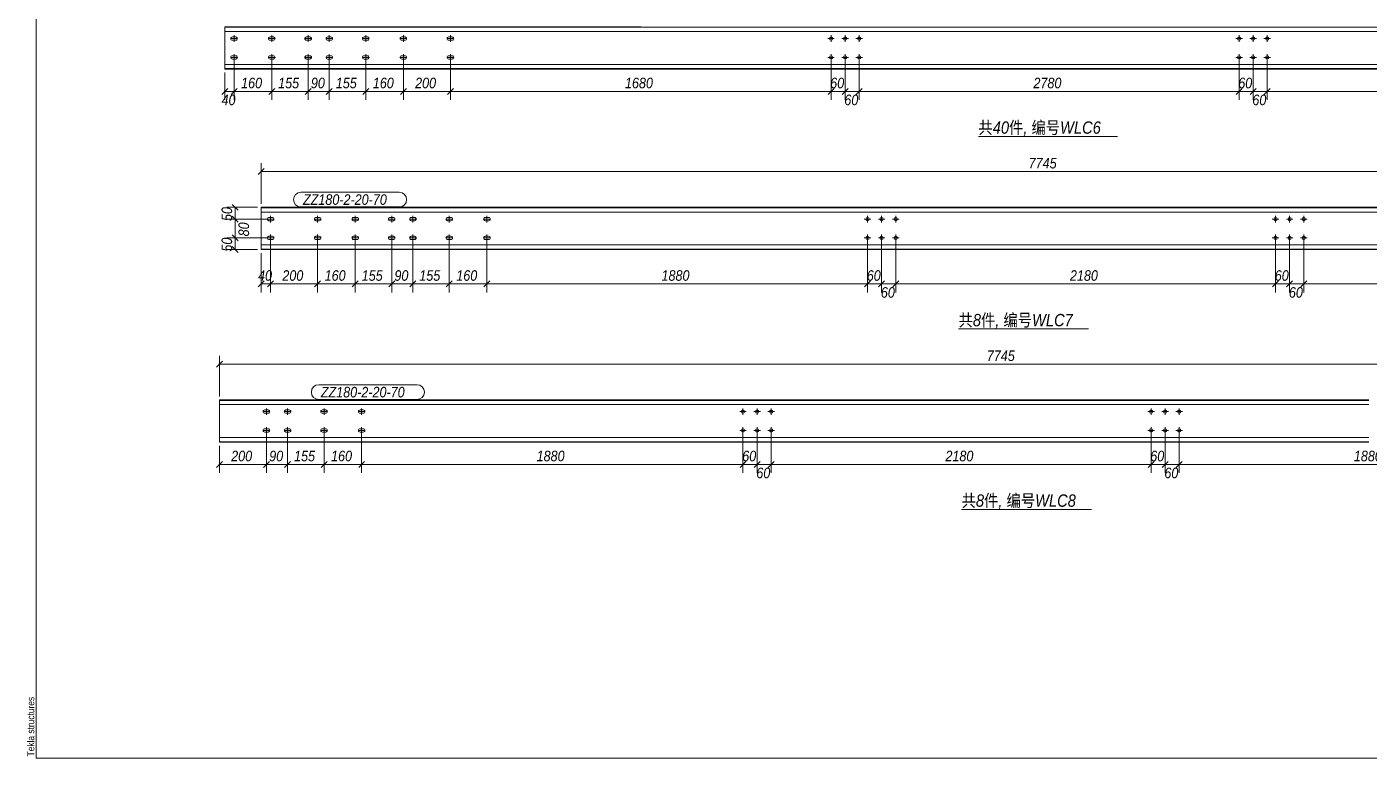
# Model space of a CAD drawing. Extents: x 857 to 4439, y -1249 to 4637.
# Drawn here: x 1501.1 to 1881.7, y 690.2 to 897.7 of the extents above; entities that cross this region are included whole.
import ezdxf

# ---------------------------------------------------------------- set-up
doc = ezdxf.new("R2010")
doc.units = 0
doc.header["$LTSCALE"] = 1000
doc.header["$MEASUREMENT"] = 0
doc.linetypes.add('XKITLINE00', pattern=[0])
doc.linetypes.add('XKITLINE02', pattern=[4, 2, -2])
for name, color, linetype, lineweight in [('Bolt', 7, 'Continuous', 0), ('DrawingSheet', 5, 'Continuous', 0), ('OtherObjectType', 1, 'Continuous', 0), ('Part', 2, 'Continuous', 0), ('PartMark', 3, 'Continuous', 0), ('Z-DIMENSIONS', 1, 'Continuous', 0)]:
    doc.layers.add(name, color=color, linetype=linetype, lineweight=lineweight)
doc.styles.add('Arial', font='arial.ttf')
doc.styles.add('Arial Italic', font='ariali.ttf')

# ---------------------------------------------------------------- blocks, each defined once
blk = doc.blocks.new('天窗檩条AB区二')
at = {"layer": 'Bolt', "color": 3, "linetype": 'XKITLINE00', "lineweight": 0}
for p, q in [((60.36, 209.48), (60.26, 209.33)), ((60.51, 209.58), (60.36, 209.48)), ((60.69, 209.62), (60.51, 209.58)), ((61.63, 209.62), (60.69, 209.62)), ((61.16, 210.08), (61.16, 208.22)), ((61.8, 209.58), (61.63, 209.62)), ((61.96, 209.48), (61.8, 209.58)), ((62.06, 209.33), (61.96, 209.48)), ((70.93, 209.33), (71.03, 209.48)), ((71.03, 209.48), (71.18, 209.58)), ((71.18, 209.58), (71.36, 209.62)), ((71.36, 209.62), (72.29, 209.62)), ((71.83, 208.22), (71.83, 210.08)), ((72.29, 209.62), (72.47, 209.58)), ((72.47, 209.58), (72.62, 209.48)), ((72.62, 209.48), (72.72, 209.33)), ((81.36, 209.48), (81.26, 209.33)), ((81.51, 209.58), (81.36, 209.48)), ((81.69, 209.62), (81.51, 209.58)), ((82.63, 209.62), (81.69, 209.62)), ((82.16, 210.08), (82.16, 208.22)), ((82.8, 209.58), (82.63, 209.62)), ((82.96, 209.48), (82.8, 209.58)), ((83.06, 209.33), (82.96, 209.48)), ((87.36, 209.48), (87.26, 209.33)), ((87.51, 209.58), (87.36, 209.48)), ((87.69, 209.62), (87.51, 209.58)), ((88.63, 209.62), (87.69, 209.62)), ((88.16, 210.08), (88.16, 208.22)), ((88.8, 209.58), (88.63, 209.62)), ((88.96, 209.48), (88.8, 209.58)), ((89.06, 209.33), (88.96, 209.48)), ((97.59, 209.33), (97.7, 209.48)), ((97.7, 209.48), (97.85, 209.58)), ((97.85, 209.58), (98.03, 209.62)), ((98.03, 209.62), (98.96, 209.62)), ((98.49, 208.22), (98.49, 210.08)), ((98.96, 209.62), (99.14, 209.58)), ((99.14, 209.58), (99.29, 209.48)), ((99.29, 209.48), (99.39, 209.33)), ((108.36, 209.48), (108.26, 209.33)), ((108.51, 209.58), (108.36, 209.48)), ((108.69, 209.62), (108.51, 209.58)), ((109.63, 209.62), (108.69, 209.62)), ((109.16, 208.22), (109.16, 210.08)), ((109.8, 209.58), (109.63, 209.62)), ((109.96, 209.48), (109.8, 209.58)), ((110.06, 209.33), (109.96, 209.48)), ((121.7, 209.48), (121.59, 209.33)), ((121.85, 209.58), (121.7, 209.48)), ((122.03, 209.62), (121.85, 209.58)), ((122.96, 209.62), (122.03, 209.62)), ((122.49, 210.08), (122.49, 208.22)), ((123.14, 209.58), (122.96, 209.62)), ((123.29, 209.48), (123.14, 209.58)), ((123.39, 209.33), (123.29, 209.48)), ((230.42, 208.22), (230.42, 210.08)), ((234.42, 208.22), (234.42, 210.08)), ((238.42, 208.22), (238.42, 210.08)), ((346.12, 208.22), (346.12, 210.08)), ((350.12, 208.22), (350.12, 210.08)), ((354.12, 208.22), (354.12, 210.08)), ((60.26, 209.33), (60.23, 209.15)), ((60.23, 209.15), (60.23, 209.15)), ((60.23, 209.15), (60.26, 208.97)), ((62.09, 209.15), (60.23, 209.15)), ((60.26, 208.97), (60.36, 208.82)), ((60.36, 208.82), (60.51, 208.72)), ((60.51, 208.72), (60.69, 208.68)), ((60.69, 208.68), (61.63, 208.68)), ((61.63, 208.68), (61.8, 208.72)), ((61.8, 208.72), (61.96, 208.82)), ((61.96, 208.82), (62.06, 208.97)), ((62.09, 209.15), (62.06, 209.33)), ((62.06, 208.97), (62.09, 209.15)), ((62.09, 209.15), (62.09, 209.15)), ((70.89, 209.15), (70.93, 209.33)), ((70.93, 208.97), (70.89, 209.15)), ((70.89, 209.15), (70.89, 209.15)), ((72.76, 209.15), (70.89, 209.15)), ((71.03, 208.82), (70.93, 208.97)), ((71.18, 208.72), (71.03, 208.82)), ((71.36, 208.68), (71.18, 208.72)), ((72.29, 208.68), (71.36, 208.68)), ((72.47, 208.72), (72.29, 208.68)), ((72.62, 208.82), (72.47, 208.72)), ((72.72, 208.97), (72.62, 208.82)), ((72.72, 209.33), (72.76, 209.15)), ((72.76, 209.15), (72.72, 208.97)), ((72.76, 209.15), (72.76, 209.15)), ((81.26, 209.33), (81.23, 209.15)), ((81.23, 209.15), (81.23, 209.15)), ((81.23, 209.15), (81.26, 208.97)), ((83.09, 209.15), (81.23, 209.15)), ((81.26, 208.97), (81.36, 208.82)), ((81.36, 208.82), (81.51, 208.72)), ((81.51, 208.72), (81.69, 208.68)), ((81.69, 208.68), (82.63, 208.68)), ((82.63, 208.68), (82.8, 208.72)), ((82.8, 208.72), (82.96, 208.82)), ((82.96, 208.82), (83.06, 208.97)), ((83.09, 209.15), (83.06, 209.33)), ((83.06, 208.97), (83.09, 209.15)), ((83.09, 209.15), (83.09, 209.15)), ((87.26, 209.33), (87.23, 209.15)), ((87.23, 209.15), (87.23, 209.15)), ((87.23, 209.15), (87.26, 208.97)), ((89.09, 209.15), (87.23, 209.15)), ((87.26, 208.97), (87.36, 208.82)), ((87.36, 208.82), (87.51, 208.72)), ((87.51, 208.72), (87.69, 208.68)), ((87.69, 208.68), (88.63, 208.68)), ((88.63, 208.68), (88.8, 208.72)), ((88.8, 208.72), (88.96, 208.82)), ((88.96, 208.82), (89.06, 208.97)), ((89.09, 209.15), (89.06, 209.33)), ((89.06, 208.97), (89.09, 209.15)), ((89.09, 209.15), (89.09, 209.15)), ((97.56, 209.15), (97.59, 209.33)), ((97.59, 208.97), (97.56, 209.15)), ((97.56, 209.15), (97.56, 209.15)), ((99.43, 209.15), (97.56, 209.15)), ((97.7, 208.82), (97.59, 208.97)), ((97.85, 208.72), (97.7, 208.82)), ((98.03, 208.68), (97.85, 208.72)), ((98.96, 208.68), (98.03, 208.68)), ((99.14, 208.72), (98.96, 208.68)), ((99.29, 208.82), (99.14, 208.72)), ((99.39, 208.97), (99.29, 208.82)), ((99.39, 209.33), (99.43, 209.15)), ((99.43, 209.15), (99.39, 208.97)), ((99.43, 209.15), (99.43, 209.15)), ((108.26, 209.33), (108.23, 209.15)), ((108.23, 209.15), (108.23, 209.15)), ((108.23, 209.15), (108.26, 208.97)), ((108.23, 209.15), (110.09, 209.15)), ((108.26, 208.97), (108.36, 208.82)), ((108.36, 208.82), (108.51, 208.72)), ((108.51, 208.72), (108.69, 208.68)), ((108.69, 208.68), (109.63, 208.68)), ((109.63, 208.68), (109.8, 208.72)), ((109.8, 208.72), (109.96, 208.82)), ((109.96, 208.82), (110.06, 208.97)), ((110.09, 209.15), (110.06, 209.33)), ((110.06, 208.97), (110.09, 209.15)), ((110.09, 209.15), (110.09, 209.15)), ((121.59, 209.33), (121.56, 209.15)), ((121.56, 209.15), (121.56, 209.15)), ((121.56, 209.15), (121.59, 208.97)), ((123.43, 209.15), (121.56, 209.15)), ((121.59, 208.97), (121.7, 208.82)), ((121.7, 208.82), (121.85, 208.72)), ((121.85, 208.72), (122.03, 208.68)), ((122.03, 208.68), (122.96, 208.68)), ((122.96, 208.68), (123.14, 208.72)), ((123.14, 208.72), (123.29, 208.82)), ((123.29, 208.82), (123.39, 208.97)), ((123.43, 209.15), (123.39, 209.33)), ((123.39, 208.97), (123.43, 209.15)), ((123.43, 209.15), (123.43, 209.15)), ((231.35, 209.15), (229.48, 209.15)), ((235.35, 209.15), (233.48, 209.15)), ((239.35, 209.15), (237.48, 209.15)), ((347.05, 209.15), (345.18, 209.15)), ((351.05, 209.15), (349.18, 209.15)), ((355.05, 209.15), (353.18, 209.15)), ((60.26, 203.99), (60.23, 203.82)), ((60.23, 203.82), (60.23, 203.82)), ((60.23, 203.82), (60.26, 203.64)), ((62.09, 203.82), (60.23, 203.82)), ((60.36, 204.15), (60.26, 203.99)), ((60.26, 203.64), (60.36, 203.49)), ((60.51, 204.25), (60.36, 204.15)), ((60.36, 203.49), (60.51, 203.38)), ((60.69, 204.28), (60.51, 204.25)), ((60.51, 203.38), (60.69, 203.35)), ((61.63, 204.28), (60.69, 204.28)), ((60.69, 203.35), (61.63, 203.35)), ((61.16, 204.75), (61.16, 202.88)), ((61.8, 204.25), (61.63, 204.28)), ((61.63, 203.35), (61.8, 203.38)), ((61.96, 204.15), (61.8, 204.25)), ((61.8, 203.38), (61.96, 203.49)), ((62.06, 203.99), (61.96, 204.15)), ((61.96, 203.49), (62.06, 203.64)), ((62.09, 203.82), (62.06, 203.99)), ((62.06, 203.64), (62.09, 203.82)), ((62.09, 203.82), (62.09, 203.82)), ((70.89, 203.82), (70.93, 203.99)), ((70.93, 203.64), (70.89, 203.82)), ((70.89, 203.82), (70.89, 203.82)), ((72.76, 203.82), (70.89, 203.82)), ((70.93, 203.99), (71.03, 204.15)), ((71.03, 203.49), (70.93, 203.64)), ((71.03, 204.15), (71.18, 204.25)), ((71.18, 203.38), (71.03, 203.49)), ((71.18, 204.25), (71.36, 204.28)), ((71.36, 203.35), (71.18, 203.38)), ((71.36, 204.28), (72.29, 204.28)), ((72.29, 203.35), (71.36, 203.35)), ((71.83, 202.88), (71.83, 204.75)), ((72.29, 204.28), (72.47, 204.25)), ((72.47, 203.38), (72.29, 203.35)), ((72.47, 204.25), (72.62, 204.15)), ((72.62, 203.49), (72.47, 203.38)), ((72.62, 204.15), (72.72, 203.99)), ((72.72, 203.64), (72.62, 203.49)), ((72.72, 203.99), (72.76, 203.82)), ((72.76, 203.82), (72.72, 203.64)), ((72.76, 203.82), (72.76, 203.82)), ((81.26, 203.99), (81.23, 203.82)), ((81.23, 203.82), (81.23, 203.82)), ((81.23, 203.82), (81.26, 203.64)), ((83.09, 203.82), (81.23, 203.82)), ((81.36, 204.15), (81.26, 203.99)), ((81.26, 203.64), (81.36, 203.49)), ((81.51, 204.25), (81.36, 204.15)), ((81.36, 203.49), (81.51, 203.38)), ((81.69, 204.28), (81.51, 204.25)), ((81.51, 203.38), (81.69, 203.35)), ((82.63, 204.28), (81.69, 204.28)), ((81.69, 203.35), (82.63, 203.35)), ((82.16, 204.75), (82.16, 202.88)), ((82.8, 204.25), (82.63, 204.28)), ((82.63, 203.35), (82.8, 203.38)), ((82.96, 204.15), (82.8, 204.25)), ((82.8, 203.38), (82.96, 203.49)), ((83.06, 203.99), (82.96, 204.15)), ((82.96, 203.49), (83.06, 203.64)), ((83.09, 203.82), (83.06, 203.99)), ((83.06, 203.64), (83.09, 203.82)), ((83.09, 203.82), (83.09, 203.82)), ((87.26, 203.99), (87.23, 203.82)), ((87.23, 203.82), (87.23, 203.82)), ((87.23, 203.82), (87.26, 203.64)), ((89.09, 203.82), (87.23, 203.82)), ((87.36, 204.15), (87.26, 203.99)), ((87.26, 203.64), (87.36, 203.49)), ((87.51, 204.25), (87.36, 204.15)), ((87.36, 203.49), (87.51, 203.38)), ((87.69, 204.28), (87.51, 204.25)), ((87.51, 203.38), (87.69, 203.35)), ((88.63, 204.28), (87.69, 204.28)), ((87.69, 203.35), (88.63, 203.35)), ((88.16, 204.75), (88.16, 202.88)), ((88.8, 204.25), (88.63, 204.28)), ((88.63, 203.35), (88.8, 203.38)), ((88.96, 204.15), (88.8, 204.25)), ((88.8, 203.38), (88.96, 203.49)), ((89.06, 203.99), (88.96, 204.15)), ((88.96, 203.49), (89.06, 203.64)), ((89.09, 203.82), (89.06, 203.99)), ((89.06, 203.64), (89.09, 203.82)), ((89.09, 203.82), (89.09, 203.82)), ((97.56, 203.82), (97.59, 203.99)), ((97.59, 203.64), (97.56, 203.82)), ((97.56, 203.82), (97.56, 203.82)), ((99.43, 203.82), (97.56, 203.82)), ((97.59, 203.99), (97.7, 204.15)), ((97.7, 203.49), (97.59, 203.64)), ((97.7, 204.15), (97.85, 204.25)), ((97.85, 203.38), (97.7, 203.49)), ((97.85, 204.25), (98.03, 204.28)), ((98.03, 203.35), (97.85, 203.38)), ((98.03, 204.28), (98.96, 204.28)), ((98.96, 203.35), (98.03, 203.35)), ((98.49, 202.88), (98.49, 204.75)), ((98.96, 204.28), (99.14, 204.25)), ((99.14, 203.38), (98.96, 203.35)), ((99.14, 204.25), (99.29, 204.15)), ((99.29, 203.49), (99.14, 203.38)), ((99.29, 204.15), (99.39, 203.99)), ((99.39, 203.64), (99.29, 203.49)), ((99.39, 203.99), (99.43, 203.82)), ((99.43, 203.82), (99.39, 203.64)), ((99.43, 203.82), (99.43, 203.82)), ((108.26, 203.99), (108.23, 203.82)), ((108.23, 203.82), (108.23, 203.82)), ((108.23, 203.82), (108.26, 203.64)), ((108.23, 203.82), (110.09, 203.82)), ((108.36, 204.15), (108.26, 203.99)), ((108.26, 203.64), (108.36, 203.49)), ((108.51, 204.25), (108.36, 204.15)), ((108.36, 203.49), (108.51, 203.38)), ((108.69, 204.28), (108.51, 204.25)), ((108.51, 203.38), (108.69, 203.35)), ((109.63, 204.28), (108.69, 204.28)), ((108.69, 203.35), (109.63, 203.35)), ((109.16, 202.88), (109.16, 204.75)), ((109.8, 204.25), (109.63, 204.28)), ((109.63, 203.35), (109.8, 203.38)), ((109.96, 204.15), (109.8, 204.25)), ((109.8, 203.38), (109.96, 203.49)), ((110.06, 203.99), (109.96, 204.15)), ((109.96, 203.49), (110.06, 203.64)), ((110.09, 203.82), (110.06, 203.99)), ((110.06, 203.64), (110.09, 203.82)), ((110.09, 203.82), (110.09, 203.82)), ((121.59, 203.99), (121.56, 203.82)), ((121.56, 203.82), (121.56, 203.82)), ((121.56, 203.82), (121.59, 203.64)), ((123.43, 203.82), (121.56, 203.82)), ((121.7, 204.15), (121.59, 203.99)), ((121.59, 203.64), (121.7, 203.49)), ((121.85, 204.25), (121.7, 204.15)), ((121.7, 203.49), (121.85, 203.38)), ((122.03, 204.28), (121.85, 204.25)), ((121.85, 203.38), (122.03, 203.35)), ((122.96, 204.28), (122.03, 204.28)), ((122.03, 203.35), (122.96, 203.35)), ((122.49, 204.75), (122.49, 202.88)), ((123.14, 204.25), (122.96, 204.28)), ((122.96, 203.35), (123.14, 203.38)), ((123.29, 204.15), (123.14, 204.25)), ((123.14, 203.38), (123.29, 203.49)), ((123.39, 203.99), (123.29, 204.15)), ((123.29, 203.49), (123.39, 203.64)), ((123.43, 203.82), (123.39, 203.99)), ((123.39, 203.64), (123.43, 203.82)), ((123.43, 203.82), (123.43, 203.82)), ((231.35, 203.82), (229.48, 203.82)), ((230.42, 202.88), (230.42, 204.75)), ((235.35, 203.82), (233.48, 203.82)), ((234.42, 202.88), (234.42, 204.75)), ((239.35, 203.82), (237.48, 203.82)), ((238.42, 202.88), (238.42, 204.75)), ((347.05, 203.82), (345.18, 203.82)), ((346.12, 202.88), (346.12, 204.75)), ((351.05, 203.82), (349.18, 203.82)), ((350.12, 202.88), (350.12, 204.75)), ((355.05, 203.82), (353.18, 203.82)), ((354.12, 202.88), (354.12, 204.75)), ((70.61, 158.11), (70.58, 157.93)), ((70.58, 157.93), (70.58, 157.93)), ((70.58, 157.93), (70.61, 157.75)), ((72.44, 157.93), (70.58, 157.93)), ((70.71, 158.26), (70.61, 158.11)), ((70.61, 157.75), (70.71, 157.6)), ((70.87, 158.36), (70.71, 158.26)), ((70.71, 157.6), (70.87, 157.5)), ((71.04, 158.4), (70.87, 158.36)), ((70.87, 157.5), (71.04, 157.47)), ((71.98, 158.4), (71.04, 158.4)), ((71.04, 157.47), (71.98, 157.47)), ((71.51, 158.87), (71.51, 157)), ((72.16, 158.36), (71.98, 158.4)), ((71.98, 157.47), (72.16, 157.5)), ((72.31, 158.26), (72.16, 158.36)), ((72.16, 157.5), (72.31, 157.6)), ((72.41, 158.11), (72.31, 158.26)), ((72.31, 157.6), (72.41, 157.75)), ((72.44, 157.93), (72.41, 158.11)), ((72.41, 157.75), (72.44, 157.93)), ((72.44, 157.93), (72.44, 157.93)), ((83.95, 158.11), (83.91, 157.93)), ((83.91, 157.93), (83.91, 157.93)), ((83.91, 157.93), (83.95, 157.75)), ((83.91, 157.93), (85.78, 157.93)), ((84.05, 158.26), (83.95, 158.11)), ((83.95, 157.75), (84.05, 157.6)), ((84.2, 158.36), (84.05, 158.26)), ((84.05, 157.6), (84.2, 157.5)), ((84.38, 158.4), (84.2, 158.36)), ((84.2, 157.5), (84.38, 157.47)), ((85.31, 158.4), (84.38, 158.4)), ((84.38, 157.47), (85.31, 157.47)), ((84.84, 157), (84.84, 158.87)), ((85.49, 158.36), (85.31, 158.4)), ((85.31, 157.47), (85.49, 157.5)), ((85.64, 158.26), (85.49, 158.36)), ((85.49, 157.5), (85.64, 157.6)), ((85.74, 158.11), (85.64, 158.26)), ((85.64, 157.6), (85.74, 157.75)), ((85.78, 157.93), (85.74, 158.11)), ((85.74, 157.75), (85.78, 157.93)), ((85.78, 157.93), (85.78, 157.93)), ((94.58, 157.93), (94.61, 158.11)), ((94.61, 157.75), (94.58, 157.93)), ((94.58, 157.93), (94.58, 157.93)), ((96.44, 157.93), (94.58, 157.93)), ((94.61, 158.11), (94.71, 158.26)), ((94.71, 157.6), (94.61, 157.75)), ((94.71, 158.26), (94.87, 158.36)), ((94.87, 157.5), (94.71, 157.6)), ((94.87, 158.36), (95.04, 158.4)), ((95.04, 157.47), (94.87, 157.5)), ((95.04, 158.4), (95.98, 158.4)), ((95.98, 157.47), (95.04, 157.47)), ((95.51, 157), (95.51, 158.87)), ((95.98, 158.4), (96.16, 158.36)), ((96.16, 157.5), (95.98, 157.47)), ((96.16, 158.36), (96.31, 158.26)), ((96.31, 157.6), (96.16, 157.5)), ((96.31, 158.26), (96.41, 158.11)), ((96.41, 157.75), (96.31, 157.6)), ((96.41, 158.11), (96.44, 157.93)), ((96.44, 157.93), (96.41, 157.75)), ((96.44, 157.93), (96.44, 157.93)), ((104.95, 158.11), (104.91, 157.93)), ((104.91, 157.93), (104.91, 157.93)), ((104.91, 157.93), (104.95, 157.75)), ((106.78, 157.93), (104.91, 157.93)), ((105.05, 158.26), (104.95, 158.11)), ((104.95, 157.75), (105.05, 157.6)), ((105.2, 158.36), (105.05, 158.26)), ((105.05, 157.6), (105.2, 157.5)), ((105.38, 158.4), (105.2, 158.36)), ((105.2, 157.5), (105.38, 157.47)), ((106.31, 158.4), (105.38, 158.4)), ((105.38, 157.47), (106.31, 157.47)), ((105.84, 158.87), (105.84, 157)), ((106.49, 158.36), (106.31, 158.4)), ((106.31, 157.47), (106.49, 157.5)), ((106.64, 158.26), (106.49, 158.36)), ((106.49, 157.5), (106.64, 157.6)), ((106.74, 158.11), (106.64, 158.26)), ((106.64, 157.6), (106.74, 157.75)), ((106.78, 157.93), (106.74, 158.11)), ((106.74, 157.75), (106.78, 157.93)), ((106.78, 157.93), (106.78, 157.93)), ((110.95, 158.11), (110.91, 157.93)), ((110.91, 157.93), (110.91, 157.93)), ((110.91, 157.93), (110.95, 157.75)), ((112.78, 157.93), (110.91, 157.93)), ((111.05, 158.26), (110.95, 158.11)), ((110.95, 157.75), (111.05, 157.6)), ((111.2, 158.36), (111.05, 158.26)), ((111.05, 157.6), (111.2, 157.5)), ((111.38, 158.4), (111.2, 158.36)), ((111.2, 157.5), (111.38, 157.47)), ((112.31, 158.4), (111.38, 158.4)), ((111.38, 157.47), (112.31, 157.47)), ((111.84, 158.87), (111.84, 157)), ((112.49, 158.36), (112.31, 158.4)), ((112.31, 157.47), (112.49, 157.5)), ((112.64, 158.26), (112.49, 158.36)), ((112.49, 157.5), (112.64, 157.6)), ((112.74, 158.11), (112.64, 158.26)), ((112.64, 157.6), (112.74, 157.75)), ((112.78, 157.93), (112.74, 158.11)), ((112.74, 157.75), (112.78, 157.93)), ((112.78, 157.93), (112.78, 157.93)), ((121.24, 157.93), (121.28, 158.11)), ((121.28, 157.75), (121.24, 157.93)), ((121.24, 157.93), (121.24, 157.93)), ((123.11, 157.93), (121.24, 157.93)), ((121.28, 158.11), (121.38, 158.26)), ((121.38, 157.6), (121.28, 157.75)), ((121.38, 158.26), (121.53, 158.36)), ((121.53, 157.5), (121.38, 157.6)), ((121.53, 158.36), (121.71, 158.4)), ((121.71, 157.47), (121.53, 157.5)), ((121.71, 158.4), (122.64, 158.4)), ((122.64, 157.47), (121.71, 157.47)), ((122.18, 157), (122.18, 158.87)), ((122.64, 158.4), (122.82, 158.36)), ((122.82, 157.5), (122.64, 157.47)), ((122.82, 158.36), (122.97, 158.26)), ((122.97, 157.6), (122.82, 157.5)), ((122.97, 158.26), (123.08, 158.11)), ((123.08, 157.75), (122.97, 157.6)), ((123.08, 158.11), (123.11, 157.93)), ((123.11, 157.93), (123.08, 157.75)), ((123.11, 157.93), (123.11, 157.93)), ((131.95, 158.11), (131.91, 157.93)), ((131.91, 157.93), (131.91, 157.93)), ((131.91, 157.93), (131.95, 157.75)), ((133.78, 157.93), (131.91, 157.93)), ((132.05, 158.26), (131.95, 158.11)), ((131.95, 157.75), (132.05, 157.6)), ((132.2, 158.36), (132.05, 158.26)), ((132.05, 157.6), (132.2, 157.5)), ((132.38, 158.4), (132.2, 158.36)), ((132.2, 157.5), (132.38, 157.47)), ((133.31, 158.4), (132.38, 158.4)), ((132.38, 157.47), (133.31, 157.47)), ((132.84, 158.87), (132.84, 157)), ((133.49, 158.36), (133.31, 158.4)), ((133.31, 157.47), (133.49, 157.5)), ((133.64, 158.26), (133.49, 158.36)), ((133.49, 157.5), (133.64, 157.6)), ((133.74, 158.11), (133.64, 158.26)), ((133.64, 157.6), (133.74, 157.75)), ((133.78, 157.93), (133.74, 158.11)), ((133.74, 157.75), (133.78, 157.93)), ((133.78, 157.93), (133.78, 157.93)), ((241.7, 157.93), (239.84, 157.93)), ((240.77, 157), (240.77, 158.87)), ((245.7, 157.93), (243.84, 157.93)), ((244.77, 157), (244.77, 158.87)), ((249.7, 157.93), (247.84, 157.93)), ((248.77, 157), (248.77, 158.87)), ((357.4, 157.93), (355.54, 157.93)), ((356.47, 157), (356.47, 158.87)), ((361.4, 157.93), (359.54, 157.93)), ((360.47, 157), (360.47, 158.87)), ((365.4, 157.93), (363.54, 157.93)), ((364.47, 157), (364.47, 158.87)), ((70.61, 152.78), (70.58, 152.6)), ((70.58, 152.6), (70.58, 152.6)), ((70.58, 152.6), (70.61, 152.42)), ((72.44, 152.6), (70.58, 152.6)), ((70.71, 152.93), (70.61, 152.78)), ((70.61, 152.42), (70.71, 152.27)), ((70.87, 153.03), (70.71, 152.93)), ((70.71, 152.27), (70.87, 152.17)), ((71.04, 153.07), (70.87, 153.03)), ((71.98, 153.07), (71.04, 153.07)), ((71.51, 153.53), (71.51, 151.67)), ((72.16, 153.03), (71.98, 153.07)), ((72.31, 152.93), (72.16, 153.03)), ((72.16, 152.17), (72.31, 152.27)), ((72.41, 152.78), (72.31, 152.93)), ((72.31, 152.27), (72.41, 152.42)), ((72.44, 152.6), (72.41, 152.78)), ((72.41, 152.42), (72.44, 152.6)), ((72.44, 152.6), (72.44, 152.6)), ((83.95, 152.78), (83.91, 152.6)), ((83.91, 152.6), (83.91, 152.6)), ((83.91, 152.6), (83.95, 152.42)), ((83.91, 152.6), (85.78, 152.6)), ((84.05, 152.93), (83.95, 152.78)), ((83.95, 152.42), (84.05, 152.27)), ((84.2, 153.03), (84.05, 152.93)), ((84.05, 152.27), (84.2, 152.17)), ((84.38, 153.07), (84.2, 153.03)), ((85.31, 153.07), (84.38, 153.07)), ((84.84, 151.67), (84.84, 153.53)), ((85.49, 153.03), (85.31, 153.07)), ((85.64, 152.93), (85.49, 153.03)), ((85.49, 152.17), (85.64, 152.27)), ((85.74, 152.78), (85.64, 152.93)), ((85.64, 152.27), (85.74, 152.42)), ((85.78, 152.6), (85.74, 152.78)), ((85.74, 152.42), (85.78, 152.6)), ((85.78, 152.6), (85.78, 152.6)), ((94.58, 152.6), (94.61, 152.78)), ((94.61, 152.42), (94.58, 152.6)), ((94.58, 152.6), (94.58, 152.6)), ((96.44, 152.6), (94.58, 152.6)), ((94.61, 152.78), (94.71, 152.93)), ((94.71, 152.27), (94.61, 152.42)), ((94.71, 152.93), (94.87, 153.03)), ((94.87, 152.17), (94.71, 152.27)), ((94.87, 153.03), (95.04, 153.07)), ((95.04, 153.07), (95.98, 153.07)), ((95.51, 151.67), (95.51, 153.53)), ((95.98, 153.07), (96.16, 153.03)), ((96.16, 153.03), (96.31, 152.93)), ((96.31, 152.27), (96.16, 152.17)), ((96.31, 152.93), (96.41, 152.78)), ((96.41, 152.42), (96.31, 152.27)), ((96.41, 152.78), (96.44, 152.6)), ((96.44, 152.6), (96.41, 152.42)), ((96.44, 152.6), (96.44, 152.6)), ((104.95, 152.78), (104.91, 152.6)), ((104.91, 152.6), (104.91, 152.6)), ((104.91, 152.6), (104.95, 152.42)), ((106.78, 152.6), (104.91, 152.6)), ((105.05, 152.93), (104.95, 152.78)), ((104.95, 152.42), (105.05, 152.27)), ((105.2, 153.03), (105.05, 152.93)), ((105.05, 152.27), (105.2, 152.17)), ((105.38, 153.07), (105.2, 153.03)), ((106.31, 153.07), (105.38, 153.07)), ((105.84, 153.53), (105.84, 151.67)), ((106.49, 153.03), (106.31, 153.07)), ((106.64, 152.93), (106.49, 153.03)), ((106.49, 152.17), (106.64, 152.27)), ((106.74, 152.78), (106.64, 152.93)), ((106.64, 152.27), (106.74, 152.42)), ((106.78, 152.6), (106.74, 152.78)), ((106.74, 152.42), (106.78, 152.6)), ((106.78, 152.6), (106.78, 152.6)), ((110.95, 152.78), (110.91, 152.6)), ((110.91, 152.6), (110.91, 152.6)), ((110.91, 152.6), (110.95, 152.42)), ((112.78, 152.6), (110.91, 152.6)), ((111.05, 152.93), (110.95, 152.78)), ((110.95, 152.42), (111.05, 152.27)), ((111.2, 153.03), (111.05, 152.93)), ((111.05, 152.27), (111.2, 152.17)), ((111.38, 153.07), (111.2, 153.03)), ((112.31, 153.07), (111.38, 153.07)), ((111.84, 153.53), (111.84, 151.67)), ((112.49, 153.03), (112.31, 153.07)), ((112.64, 152.93), (112.49, 153.03)), ((112.49, 152.17), (112.64, 152.27)), ((112.74, 152.78), (112.64, 152.93)), ((112.64, 152.27), (112.74, 152.42)), ((112.78, 152.6), (112.74, 152.78)), ((112.74, 152.42), (112.78, 152.6)), ((112.78, 152.6), (112.78, 152.6)), ((121.24, 152.6), (121.28, 152.78)), ((121.28, 152.42), (121.24, 152.6)), ((121.24, 152.6), (121.24, 152.6)), ((123.11, 152.6), (121.24, 152.6)), ((121.28, 152.78), (121.38, 152.93)), ((121.38, 152.27), (121.28, 152.42)), ((121.38, 152.93), (121.53, 153.03)), ((121.53, 152.17), (121.38, 152.27)), ((121.53, 153.03), (121.71, 153.07)), ((121.71, 153.07), (122.64, 153.07)), ((122.18, 151.67), (122.18, 153.53)), ((122.64, 153.07), (122.82, 153.03)), ((122.82, 153.03), (122.97, 152.93)), ((122.97, 152.27), (122.82, 152.17)), ((122.97, 152.93), (123.08, 152.78)), ((123.08, 152.42), (122.97, 152.27)), ((123.08, 152.78), (123.11, 152.6)), ((123.11, 152.6), (123.08, 152.42)), ((123.11, 152.6), (123.11, 152.6)), ((131.95, 152.78), (131.91, 152.6)), ((131.91, 152.6), (131.91, 152.6)), ((131.91, 152.6), (131.95, 152.42)), ((133.78, 152.6), (131.91, 152.6)), ((132.05, 152.93), (131.95, 152.78)), ((131.95, 152.42), (132.05, 152.27)), ((132.2, 153.03), (132.05, 152.93)), ((132.05, 152.27), (132.2, 152.17)), ((132.38, 153.07), (132.2, 153.03)), ((133.31, 153.07), (132.38, 153.07)), ((132.84, 153.53), (132.84, 151.67)), ((133.49, 153.03), (133.31, 153.07)), ((133.64, 152.93), (133.49, 153.03)), ((133.49, 152.17), (133.64, 152.27)), ((133.74, 152.78), (133.64, 152.93)), ((133.64, 152.27), (133.74, 152.42)), ((133.78, 152.6), (133.74, 152.78)), ((133.74, 152.42), (133.78, 152.6)), ((133.78, 152.6), (133.78, 152.6)), ((241.7, 152.6), (239.84, 152.6)), ((240.77, 151.67), (240.77, 153.53)), ((245.7, 152.6), (243.84, 152.6)), ((244.77, 151.67), (244.77, 153.53)), ((249.7, 152.6), (247.84, 152.6)), ((248.77, 151.67), (248.77, 153.53)), ((357.4, 152.6), (355.54, 152.6)), ((356.47, 151.67), (356.47, 153.53)), ((361.4, 152.6), (359.54, 152.6)), ((360.47, 151.67), (360.47, 153.53)), ((365.4, 152.6), (363.54, 152.6)), ((364.47, 151.67), (364.47, 153.53)), ((70.87, 152.17), (71.04, 152.13)), ((71.04, 152.13), (71.98, 152.13)), ((71.98, 152.13), (72.16, 152.17)), ((84.2, 152.17), (84.38, 152.13)), ((84.38, 152.13), (85.31, 152.13)), ((85.31, 152.13), (85.49, 152.17)), ((95.04, 152.13), (94.87, 152.17)), ((95.98, 152.13), (95.04, 152.13)), ((96.16, 152.17), (95.98, 152.13)), ((105.2, 152.17), (105.38, 152.13)), ((105.38, 152.13), (106.31, 152.13)), ((106.31, 152.13), (106.49, 152.17)), ((111.2, 152.17), (111.38, 152.13)), ((111.38, 152.13), (112.31, 152.13)), ((112.31, 152.13), (112.49, 152.17)), ((121.71, 152.13), (121.53, 152.17)), ((122.64, 152.13), (121.71, 152.13)), ((122.82, 152.17), (122.64, 152.13)), ((132.2, 152.17), (132.38, 152.13)), ((132.38, 152.13), (133.31, 152.13)), ((133.31, 152.13), (133.49, 152.17)), ((69.44, 103.49), (69.4, 103.31)), ((69.4, 103.31), (69.4, 103.31)), ((69.4, 103.31), (69.44, 103.13)), ((71.27, 103.31), (69.4, 103.31)), ((69.54, 103.64), (69.44, 103.49)), ((69.44, 103.13), (69.54, 102.98)), ((69.69, 103.74), (69.54, 103.64)), ((69.54, 102.98), (69.69, 102.88)), ((69.87, 103.78), (69.69, 103.74)), ((69.69, 102.88), (69.87, 102.84)), ((70.8, 103.78), (69.87, 103.78)), ((69.87, 102.84), (70.8, 102.84)), ((70.33, 104.24), (70.33, 102.38)), ((70.98, 103.74), (70.8, 103.78)), ((70.8, 102.84), (70.98, 102.88)), ((71.13, 103.64), (70.98, 103.74)), ((70.98, 102.88), (71.13, 102.98)), ((71.23, 103.49), (71.13, 103.64)), ((71.13, 102.98), (71.23, 103.13)), ((71.27, 103.31), (71.23, 103.49)), ((71.23, 103.13), (71.27, 103.31)), ((71.27, 103.31), (71.27, 103.31)), ((75.44, 103.49), (75.4, 103.31)), ((75.4, 103.31), (75.4, 103.31)), ((75.4, 103.31), (75.44, 103.13)), ((77.27, 103.31), (75.4, 103.31)), ((75.54, 103.64), (75.44, 103.49)), ((75.44, 103.13), (75.54, 102.98)), ((75.69, 103.74), (75.54, 103.64)), ((75.54, 102.98), (75.69, 102.88)), ((75.87, 103.78), (75.69, 103.74)), ((75.69, 102.88), (75.87, 102.84)), ((76.8, 103.78), (75.87, 103.78)), ((75.87, 102.84), (76.8, 102.84)), ((76.33, 104.24), (76.33, 102.38)), ((76.98, 103.74), (76.8, 103.78)), ((76.8, 102.84), (76.98, 102.88)), ((77.13, 103.64), (76.98, 103.74)), ((76.98, 102.88), (77.13, 102.98)), ((77.23, 103.49), (77.13, 103.64)), ((77.13, 102.98), (77.23, 103.13)), ((77.27, 103.31), (77.23, 103.49)), ((77.23, 103.13), (77.27, 103.31)), ((77.27, 103.31), (77.27, 103.31)), ((85.73, 103.31), (85.77, 103.49)), ((85.77, 103.13), (85.73, 103.31)), ((85.73, 103.31), (85.73, 103.31)), ((87.6, 103.31), (85.73, 103.31)), ((85.77, 103.49), (85.87, 103.64)), ((85.87, 102.98), (85.77, 103.13)), ((85.87, 103.64), (86.02, 103.74)), ((86.02, 102.88), (85.87, 102.98)), ((86.02, 103.74), (86.2, 103.78)), ((86.2, 102.84), (86.02, 102.88)), ((86.2, 103.78), (87.13, 103.78)), ((87.13, 102.84), (86.2, 102.84)), ((86.67, 102.38), (86.67, 104.24)), ((87.13, 103.78), (87.31, 103.74)), ((87.31, 102.88), (87.13, 102.84)), ((87.31, 103.74), (87.46, 103.64)), ((87.46, 102.98), (87.31, 102.88)), ((87.46, 103.64), (87.56, 103.49)), ((87.56, 103.13), (87.46, 102.98)), ((87.56, 103.49), (87.6, 103.31)), ((87.6, 103.31), (87.56, 103.13)), ((87.6, 103.31), (87.6, 103.31)), ((96.4, 103.31), (96.44, 103.49)), ((96.44, 103.13), (96.4, 103.31)), ((96.4, 103.31), (96.4, 103.31)), ((98.27, 103.31), (96.4, 103.31)), ((96.44, 103.49), (96.54, 103.64)), ((96.54, 102.98), (96.44, 103.13)), ((96.54, 103.64), (96.69, 103.74)), ((96.69, 102.88), (96.54, 102.98)), ((96.69, 103.74), (96.87, 103.78)), ((96.87, 102.84), (96.69, 102.88)), ((96.87, 103.78), (97.8, 103.78)), ((97.8, 102.84), (96.87, 102.84)), ((97.33, 102.38), (97.33, 104.24)), ((97.8, 103.78), (97.98, 103.74)), ((97.98, 102.88), (97.8, 102.84)), ((97.98, 103.74), (98.13, 103.64)), ((98.13, 102.98), (97.98, 102.88)), ((98.13, 103.64), (98.23, 103.49)), ((98.23, 103.13), (98.13, 102.98)), ((98.23, 103.49), (98.27, 103.31)), ((98.27, 103.31), (98.23, 103.13)), ((98.27, 103.31), (98.27, 103.31)), ((206.4, 103.31), (204.53, 103.31)), ((205.46, 102.38), (205.46, 104.24)), ((210.4, 103.31), (208.53, 103.31)), ((209.46, 102.38), (209.46, 104.24)), ((214.4, 103.31), (212.53, 103.31)), ((213.46, 102.38), (213.46, 104.24)), ((322.1, 103.31), (320.23, 103.31)), ((321.16, 102.38), (321.16, 104.24)), ((326.1, 103.31), (324.23, 103.31)), ((325.16, 102.38), (325.16, 104.24)), ((330.1, 103.31), (328.23, 103.31)), ((329.16, 102.38), (329.16, 104.24)), ((69.44, 98.16), (69.4, 97.98)), ((69.4, 97.98), (69.4, 97.98)), ((69.4, 97.98), (69.44, 97.8)), ((71.27, 97.98), (69.4, 97.98)), ((69.54, 98.31), (69.44, 98.16)), ((69.44, 97.8), (69.54, 97.65)), ((69.69, 98.41), (69.54, 98.31)), ((69.54, 97.65), (69.69, 97.55)), ((69.87, 98.44), (69.69, 98.41)), ((69.69, 97.55), (69.87, 97.51)), ((70.8, 98.44), (69.87, 98.44)), ((69.87, 97.51), (70.8, 97.51)), ((70.33, 98.91), (70.33, 97.04)), ((70.98, 98.41), (70.8, 98.44)), ((70.8, 97.51), (70.98, 97.55)), ((71.13, 98.31), (70.98, 98.41)), ((70.98, 97.55), (71.13, 97.65)), ((71.23, 98.16), (71.13, 98.31)), ((71.13, 97.65), (71.23, 97.8)), ((71.27, 97.98), (71.23, 98.16)), ((71.23, 97.8), (71.27, 97.98)), ((71.27, 97.98), (71.27, 97.98)), ((75.44, 98.16), (75.4, 97.98)), ((75.4, 97.98), (75.4, 97.98)), ((75.4, 97.98), (75.44, 97.8)), ((77.27, 97.98), (75.4, 97.98)), ((75.54, 98.31), (75.44, 98.16)), ((75.44, 97.8), (75.54, 97.65)), ((75.69, 98.41), (75.54, 98.31)), ((75.54, 97.65), (75.69, 97.55)), ((75.87, 98.44), (75.69, 98.41)), ((75.69, 97.55), (75.87, 97.51)), ((76.8, 98.44), (75.87, 98.44)), ((75.87, 97.51), (76.8, 97.51)), ((76.33, 98.91), (76.33, 97.04)), ((76.98, 98.41), (76.8, 98.44)), ((76.8, 97.51), (76.98, 97.55)), ((77.13, 98.31), (76.98, 98.41)), ((76.98, 97.55), (77.13, 97.65)), ((77.23, 98.16), (77.13, 98.31)), ((77.13, 97.65), (77.23, 97.8)), ((77.27, 97.98), (77.23, 98.16)), ((77.23, 97.8), (77.27, 97.98)), ((77.27, 97.98), (77.27, 97.98)), ((85.73, 97.98), (85.77, 98.15)), ((85.77, 97.8), (85.73, 97.98)), ((85.73, 97.98), (85.73, 97.98)), ((87.6, 97.98), (85.73, 97.98)), ((85.77, 98.15), (85.87, 98.31)), ((85.87, 97.65), (85.77, 97.8)), ((85.87, 98.31), (86.02, 98.41)), ((86.02, 97.54), (85.87, 97.65)), ((86.02, 98.41), (86.2, 98.44)), ((86.2, 97.51), (86.02, 97.54)), ((86.2, 98.44), (87.13, 98.44)), ((87.13, 97.51), (86.2, 97.51)), ((86.67, 97.04), (86.67, 98.91)), ((87.13, 98.44), (87.31, 98.41)), ((87.31, 97.54), (87.13, 97.51)), ((87.31, 98.41), (87.46, 98.31)), ((87.46, 97.65), (87.31, 97.54)), ((87.46, 98.31), (87.56, 98.15)), ((87.56, 97.8), (87.46, 97.65)), ((87.56, 98.15), (87.6, 97.98)), ((87.6, 97.98), (87.56, 97.8)), ((87.6, 97.98), (87.6, 97.98)), ((96.4, 97.98), (96.44, 98.15)), ((96.44, 97.8), (96.4, 97.98)), ((96.4, 97.98), (96.4, 97.98)), ((98.27, 97.98), (96.4, 97.98)), ((96.44, 98.15), (96.54, 98.31)), ((96.54, 97.65), (96.44, 97.8)), ((96.54, 98.31), (96.69, 98.41)), ((96.69, 97.54), (96.54, 97.65)), ((96.69, 98.41), (96.87, 98.44)), ((96.87, 97.51), (96.69, 97.54)), ((96.87, 98.44), (97.8, 98.44)), ((97.8, 97.51), (96.87, 97.51)), ((97.33, 97.04), (97.33, 98.91)), ((97.8, 98.44), (97.98, 98.41)), ((97.98, 97.54), (97.8, 97.51)), ((97.98, 98.41), (98.13, 98.31)), ((98.13, 97.65), (97.98, 97.54)), ((98.13, 98.31), (98.23, 98.15)), ((98.23, 97.8), (98.13, 97.65)), ((98.23, 98.15), (98.27, 97.98)), ((98.27, 97.98), (98.23, 97.8)), ((98.27, 97.98), (98.27, 97.98)), ((206.4, 97.98), (204.53, 97.98)), ((205.46, 97.04), (205.46, 98.91)), ((210.4, 97.98), (208.53, 97.98)), ((209.46, 97.04), (209.46, 98.91)), ((214.4, 97.98), (212.53, 97.98)), ((213.46, 97.04), (213.46, 98.91)), ((322.1, 97.98), (320.23, 97.98)), ((321.16, 97.04), (321.16, 98.91)), ((326.1, 97.98), (324.23, 97.98)), ((325.16, 97.04), (325.16, 98.91)), ((330.1, 97.98), (328.23, 97.98)), ((329.16, 97.04), (329.16, 98.91))]:
    blk.add_line(p, q, dxfattribs=at)
for centre in [(230.42, 209.15), (234.42, 209.15), (238.42, 209.15), (346.12, 209.15), (350.12, 209.15), (354.12, 209.15), (230.42, 203.82), (234.42, 203.82), (238.42, 203.82), (346.12, 203.82), (350.12, 203.82), (354.12, 203.82), (240.77, 157.93), (244.77, 157.93), (248.77, 157.93), (356.47, 157.93), (360.47, 157.93), (364.47, 157.93), (240.77, 152.6), (244.77, 152.6), (248.77, 152.6), (356.47, 152.6), (360.47, 152.6), (364.47, 152.6), (205.46, 103.31), (209.46, 103.31), (213.46, 103.31), (321.16, 103.31), (325.16, 103.31), (329.16, 103.31), (205.46, 97.98), (209.46, 97.98), (213.46, 97.98), (321.16, 97.98), (325.16, 97.98), (329.16, 97.98)]:
    blk.add_circle(centre, 0.467, dxfattribs=at)
at = {"layer": 'DrawingSheet', "color": 5, "linetype": 'XKITLINE00', "lineweight": 0}
for p, q in [((5, 415), (5, 5)), ((5, 5), (589, 5))]:
    blk.add_line(p, q, dxfattribs=at)
at = {"layer": 'OtherObjectType', "color": 1, "linetype": 'XKITLINE00', "lineweight": 0}
for p, q in [((272.22, 181.4), (311.63, 181.4)), ((266.58, 126.78), (303.4, 126.78)), ((267.45, 75.57), (304.27, 75.57))]:
    blk.add_line(p, q, dxfattribs=at)
at = {"layer": 'Part', "color": 2, "linetype": 'XKITLINE00', "lineweight": 0}
for p, q in [((176.52, 212.48), (58.49, 212.48)), ((58.49, 212.48), (58.49, 200.48)), ((176.52, 201.82), (58.49, 201.82)), ((292.22, 201.82), (176.62, 201.82)), ((407.92, 201.82), (292.32, 201.82)), ((176.52, 200.48), (58.49, 200.48)), ((292.22, 200.48), (176.62, 200.48)), ((407.92, 200.48), (292.32, 200.48)), ((68.84, 161.27), (68.84, 149.27)), ((186.87, 161.27), (68.84, 161.27)), ((302.57, 161.27), (186.97, 161.27)), ((418.27, 161.27), (302.67, 161.27)), ((186.87, 150.6), (68.84, 150.6)), ((68.84, 149.27), (186.87, 149.27)), ((302.57, 150.6), (186.97, 150.6)), ((186.97, 149.27), (302.57, 149.27)), ((418.27, 150.6), (302.67, 150.6)), ((302.67, 149.27), (418.27, 149.27)), ((57, 106.64), (57, 94.64)), ((151.56, 106.64), (57, 106.64)), ((267.26, 106.64), (151.66, 106.64)), ((382.96, 106.64), (267.36, 106.64)), ((151.56, 95.98), (57, 95.98)), ((267.26, 95.98), (151.66, 95.98)), ((382.96, 95.98), (267.36, 95.98)), ((57, 94.64), (151.56, 94.64)), ((151.66, 94.64), (267.26, 94.64)), ((267.36, 94.64), (382.96, 94.64))]:
    blk.add_line(p, q, dxfattribs=at)
at = {"layer": 'Part', "color": 7, "linetype": 'XKITLINE02', "lineweight": 0}
for p, q in [((176.52, 212.35), (58.49, 212.35)), ((176.52, 211.15), (58.49, 211.15)), ((292.22, 212.35), (176.62, 212.35)), ((292.22, 211.15), (176.62, 211.15)), ((407.92, 212.35), (292.32, 212.35)), ((407.92, 211.15), (292.32, 211.15)), ((176.52, 200.62), (58.49, 200.62)), ((292.22, 200.62), (176.62, 200.62)), ((407.92, 200.62), (292.32, 200.62)), ((186.87, 161.13), (68.84, 161.13)), ((186.87, 159.93), (68.84, 159.93)), ((302.57, 161.13), (186.97, 161.13)), ((302.57, 159.93), (186.97, 159.93)), ((418.27, 161.13), (302.67, 161.13)), ((418.27, 159.93), (302.67, 159.93)), ((186.87, 149.4), (68.84, 149.4)), ((302.57, 149.4), (186.97, 149.4)), ((418.27, 149.4), (302.67, 149.4)), ((151.56, 106.51), (57, 106.51)), ((151.56, 105.31), (57, 105.31)), ((267.26, 106.51), (151.66, 106.51)), ((267.26, 105.31), (151.66, 105.31)), ((382.96, 106.51), (267.36, 106.51)), ((382.96, 105.31), (267.36, 105.31)), ((151.56, 94.78), (57, 94.78)), ((267.26, 94.78), (151.66, 94.78)), ((382.96, 94.78), (267.36, 94.78))]:
    blk.add_line(p, q, dxfattribs=at)
at = {"layer": 'PartMark', "color": 1, "linetype": 'XKITLINE00', "lineweight": 0}
for p, q in [((80.1, 165.57), (107.98, 165.57)), ((80.1, 161.37), (107.98, 161.37)), ((85.16, 110.94), (113.04, 110.94)), ((85.16, 106.74), (113.04, 106.74))]:
    blk.add_line(p, q, dxfattribs=at)
for centre, start, end in [((80.1, 163.47), 90, 270), ((107.98, 163.47), 270, 90), ((85.16, 108.84), 90, 270), ((113.04, 108.84), 270, 90)]:
    blk.add_arc(centre, 2.1, start, end, dxfattribs=at)
at = {"layer": 'Z-DIMENSIONS', "color": 4, "linetype": 'XKITLINE00', "lineweight": 0}
for p, q in [((61.16, 202.82), (61.16, 191.75)), ((61.16, 202.82), (61.16, 191.75)), ((71.83, 202.82), (71.83, 191.75)), ((71.83, 202.82), (71.83, 191.75)), ((82.16, 202.82), (82.16, 191.75)), ((82.16, 202.82), (82.16, 191.75)), ((88.16, 202.82), (88.16, 191.75)), ((88.16, 202.82), (88.16, 191.75)), ((98.49, 202.82), (98.49, 191.75)), ((98.49, 202.82), (98.49, 191.75)), ((109.16, 202.82), (109.16, 191.75)), ((109.16, 202.82), (109.16, 191.75)), ((122.49, 202.82), (122.49, 191.75)), ((122.49, 202.82), (122.49, 191.75)), ((230.42, 202.82), (230.42, 191.75)), ((230.42, 202.82), (230.42, 191.75)), ((234.42, 202.82), (234.42, 191.75)), ((234.42, 202.82), (234.42, 191.75)), ((238.42, 202.82), (238.42, 191.75)), ((238.42, 202.82), (238.42, 191.75)), ((346.12, 202.82), (346.12, 191.75)), ((346.12, 202.82), (346.12, 191.75)), ((350.12, 202.82), (350.12, 191.75)), ((350.12, 202.82), (350.12, 191.75)), ((354.12, 202.82), (354.12, 191.75)), ((354.12, 202.82), (354.12, 191.75)), ((58.49, 199.48), (58.49, 191.75)), ((59.34, 195), (57.64, 193.31)), ((58.49, 194.15), (61.16, 194.15)), ((62.01, 195), (60.31, 193.31)), ((62.01, 195), (60.31, 193.31)), ((61.16, 194.15), (71.83, 194.15)), ((72.67, 195), (70.98, 193.31)), ((72.67, 195), (70.98, 193.31)), ((71.83, 194.15), (82.16, 194.15)), ((83.01, 195), (81.31, 193.31)), ((83.01, 195), (81.31, 193.31)), ((82.16, 194.15), (88.16, 194.15)), ((89.01, 195), (87.31, 193.31)), ((89.01, 195), (87.31, 193.31)), ((88.16, 194.15), (98.49, 194.15)), ((99.34, 195), (97.64, 193.31)), ((99.34, 195), (97.64, 193.31)), ((98.49, 194.15), (109.16, 194.15)), ((110.01, 195), (108.31, 193.31)), ((110.01, 195), (108.31, 193.31)), ((109.16, 194.15), (122.49, 194.15)), ((123.34, 195), (121.64, 193.31)), ((123.34, 195), (121.64, 193.31)), ((122.49, 194.15), (230.42, 194.15)), ((231.27, 195), (229.57, 193.31)), ((231.27, 195), (229.57, 193.31)), ((230.42, 194.15), (234.42, 194.15)), ((235.27, 195), (233.57, 193.31)), ((235.27, 195), (233.57, 193.31)), ((234.42, 194.15), (238.42, 194.15)), ((239.27, 195), (237.57, 193.31)), ((239.27, 195), (237.57, 193.31)), ((238.42, 194.15), (346.12, 194.15)), ((346.97, 195), (345.27, 193.31)), ((346.97, 195), (345.27, 193.31)), ((346.12, 194.15), (350.12, 194.15)), ((350.97, 195), (349.27, 193.31)), ((350.97, 195), (349.27, 193.31)), ((350.12, 194.15), (354.12, 194.15)), ((354.97, 195), (353.27, 193.31)), ((354.97, 195), (353.27, 193.31)), ((354.12, 194.15), (462.04, 194.15)), ((69.69, 172.25), (68, 170.56)), ((68.84, 162.27), (68.84, 173.8)), ((68.84, 171.4), (512.97, 171.4)), ((67.84, 161.27), (59.1, 161.27)), ((60.65, 162.12), (62.35, 160.42)), ((61.5, 157.93), (61.5, 161.27)), ((70.51, 157.93), (59.1, 157.93)), ((70.51, 157.93), (59.1, 157.93)), ((60.65, 158.78), (62.35, 157.08)), ((60.65, 158.78), (62.35, 157.08)), ((61.5, 152.6), (61.5, 157.93)), ((70.51, 152.6), (59.1, 152.6)), ((70.51, 152.6), (59.1, 152.6)), ((60.65, 153.45), (62.35, 151.75)), ((60.65, 153.45), (62.35, 151.75)), ((61.5, 149.27), (61.5, 152.6)), ((67.84, 149.27), (59.1, 149.27)), ((60.65, 150.12), (62.35, 148.42)), ((71.51, 151.6), (71.51, 137.13)), ((71.51, 151.6), (71.51, 137.13)), ((84.84, 151.6), (84.84, 137.13)), ((84.84, 151.6), (84.84, 137.13)), ((95.51, 151.6), (95.51, 137.13)), ((95.51, 151.6), (95.51, 137.13)), ((105.84, 151.6), (105.84, 137.13)), ((105.84, 151.6), (105.84, 137.13)), ((111.84, 151.6), (111.84, 137.13)), ((111.84, 151.6), (111.84, 137.13)), ((122.18, 151.6), (122.18, 137.13)), ((122.18, 151.6), (122.18, 137.13)), ((132.84, 151.6), (132.84, 137.13)), ((132.84, 151.6), (132.84, 137.13)), ((240.77, 151.6), (240.77, 137.13)), ((240.77, 151.6), (240.77, 137.13)), ((244.77, 151.6), (244.77, 137.13)), ((244.77, 151.6), (244.77, 137.13)), ((248.77, 151.6), (248.77, 137.13)), ((248.77, 151.6), (248.77, 137.13)), ((356.47, 151.6), (356.47, 137.13)), ((356.47, 151.6), (356.47, 137.13)), ((360.47, 151.6), (360.47, 137.13)), ((360.47, 151.6), (360.47, 137.13)), ((364.47, 151.6), (364.47, 137.13)), ((364.47, 151.6), (364.47, 137.13)), ((68.84, 148.27), (68.84, 137.13)), ((69.69, 140.38), (68, 138.68)), ((68.84, 139.53), (71.51, 139.53)), ((72.36, 140.38), (70.66, 138.68)), ((72.36, 140.38), (70.66, 138.68)), ((71.51, 139.53), (84.84, 139.53)), ((85.69, 140.38), (84, 138.68)), ((85.69, 140.38), (84, 138.68)), ((84.84, 139.53), (95.51, 139.53)), ((96.36, 140.38), (94.66, 138.68)), ((96.36, 140.38), (94.66, 138.68)), ((95.51, 139.53), (105.84, 139.53)), ((106.69, 140.38), (105, 138.68)), ((106.69, 140.38), (105, 138.68)), ((105.84, 139.53), (111.84, 139.53)), ((112.69, 140.38), (111, 138.68)), ((112.69, 140.38), (111, 138.68)), ((111.84, 139.53), (122.18, 139.53)), ((123.03, 140.38), (121.33, 138.68)), ((123.03, 140.38), (121.33, 138.68)), ((122.18, 139.53), (132.84, 139.53)), ((133.69, 140.38), (132, 138.68)), ((133.69, 140.38), (132, 138.68)), ((132.84, 139.53), (240.77, 139.53)), ((241.62, 140.38), (239.92, 138.68)), ((241.62, 140.38), (239.92, 138.68)), ((240.77, 139.53), (244.77, 139.53)), ((245.62, 140.38), (243.92, 138.68)), ((245.62, 140.38), (243.92, 138.68)), ((244.77, 139.53), (248.77, 139.53)), ((249.62, 140.38), (247.92, 138.68)), ((249.62, 140.38), (247.92, 138.68)), ((248.77, 139.53), (356.47, 139.53)), ((357.32, 140.38), (355.62, 138.68)), ((357.32, 140.38), (355.62, 138.68)), ((356.47, 139.53), (360.47, 139.53)), ((361.32, 140.38), (359.62, 138.68)), ((361.32, 140.38), (359.62, 138.68)), ((360.47, 139.53), (364.47, 139.53)), ((365.32, 140.38), (363.62, 138.68)), ((365.32, 140.38), (363.62, 138.68)), ((364.47, 139.53), (472.64, 139.53)), ((57, 107.64), (57, 119.18)), ((57.85, 117.63), (56.15, 115.93)), ((57, 116.78), (501.09, 116.78)), ((70.33, 96.98), (70.33, 85.92)), ((70.33, 96.98), (70.33, 85.92)), ((76.33, 96.98), (76.33, 85.92)), ((76.33, 96.98), (76.33, 85.92)), ((86.67, 96.98), (86.67, 85.92)), ((86.67, 96.98), (86.67, 85.92)), ((97.33, 96.98), (97.33, 85.92)), ((97.33, 96.98), (97.33, 85.92)), ((205.46, 96.98), (205.46, 85.92)), ((205.46, 96.98), (205.46, 85.92)), ((209.46, 96.98), (209.46, 85.92)), ((209.46, 96.98), (209.46, 85.92)), ((213.46, 96.98), (213.46, 85.92)), ((213.46, 96.98), (213.46, 85.92)), ((321.16, 96.98), (321.16, 85.92)), ((321.16, 96.98), (321.16, 85.92)), ((325.16, 96.98), (325.16, 85.92)), ((325.16, 96.98), (325.16, 85.92)), ((329.16, 96.98), (329.16, 85.92)), ((329.16, 96.98), (329.16, 85.92)), ((57, 93.64), (57, 85.92)), ((57.85, 89.17), (56.15, 87.47)), ((57, 88.32), (70.33, 88.32)), ((71.18, 89.17), (69.48, 87.47)), ((71.18, 89.17), (69.48, 87.47)), ((70.33, 88.32), (76.33, 88.32)), ((77.18, 89.17), (75.48, 87.47)), ((77.18, 89.17), (75.48, 87.47)), ((76.33, 88.32), (86.67, 88.32)), ((87.52, 89.17), (85.82, 87.47)), ((87.52, 89.17), (85.82, 87.47)), ((86.67, 88.32), (97.33, 88.32)), ((98.18, 89.17), (96.48, 87.47)), ((98.18, 89.17), (96.48, 87.47)), ((97.33, 88.32), (205.46, 88.32)), ((206.31, 89.17), (204.62, 87.47)), ((206.31, 89.17), (204.62, 87.47)), ((205.46, 88.32), (209.46, 88.32)), ((210.31, 89.17), (208.62, 87.47)), ((210.31, 89.17), (208.62, 87.47)), ((209.46, 88.32), (213.46, 88.32)), ((214.31, 89.17), (212.62, 87.47)), ((214.31, 89.17), (212.62, 87.47)), ((213.46, 88.32), (321.16, 88.32)), ((322.01, 89.17), (320.32, 87.47)), ((322.01, 89.17), (320.32, 87.47)), ((321.16, 88.32), (325.16, 88.32)), ((326.01, 89.17), (324.32, 87.47)), ((326.01, 89.17), (324.32, 87.47)), ((325.16, 88.32), (329.16, 88.32)), ((330.01, 89.17), (328.32, 87.47)), ((330.01, 89.17), (328.32, 87.47)), ((329.16, 88.32), (437.09, 88.32))]:
    blk.add_line(p, q, dxfattribs=at)
at = {"layer": 'Z-DIMENSIONS', "color": 3}
for p in [(58.49, 194.15), (61.16, 194.15), (61.16, 194.15), (71.83, 194.15), (71.83, 194.15), (82.16, 194.15), (82.16, 194.15), (88.16, 194.15), (88.16, 194.15), (98.49, 194.15), (98.49, 194.15), (109.16, 194.15), (109.16, 194.15), (122.49, 194.15), (122.49, 194.15), (230.42, 194.15), (230.42, 194.15), (234.42, 194.15), (234.42, 194.15), (238.42, 194.15), (238.42, 194.15), (346.12, 194.15), (346.12, 194.15), (350.12, 194.15), (350.12, 194.15), (354.12, 194.15), (354.12, 194.15), (68.84, 171.4), (61.5, 161.27), (61.5, 157.93), (61.5, 157.93), (61.5, 152.6), (61.5, 152.6), (61.5, 149.27), (68.84, 139.53), (71.51, 139.53), (71.51, 139.53), (84.84, 139.53), (84.84, 139.53), (95.51, 139.53), (95.51, 139.53), (105.84, 139.53), (105.84, 139.53), (111.84, 139.53), (111.84, 139.53), (122.18, 139.53), (122.18, 139.53), (132.84, 139.53), (132.84, 139.53), (240.77, 139.53), (240.77, 139.53), (244.77, 139.53), (244.77, 139.53), (248.77, 139.53), (248.77, 139.53), (356.47, 139.53), (356.47, 139.53), (360.47, 139.53), (360.47, 139.53), (364.47, 139.53), (364.47, 139.53), (57, 116.78), (57, 88.32), (70.33, 88.32), (70.33, 88.32), (76.33, 88.32), (76.33, 88.32), (86.67, 88.32), (86.67, 88.32), (97.33, 88.32), (97.33, 88.32), (205.46, 88.32), (205.46, 88.32), (209.46, 88.32), (209.46, 88.32), (213.46, 88.32), (213.46, 88.32), (321.16, 88.32), (321.16, 88.32), (325.16, 88.32), (325.16, 88.32), (329.16, 88.32), (329.16, 88.32)]:
    blk.add_point(p, dxfattribs=at)
at = {"layer": 'DrawingSheet', "color": 5, "style": 'Arial', "width": 0.85}
blk.add_text('Tekla structures', height=2, rotation=90, dxfattribs=at).set_placement((4.5, 5.5))
at = {"layer": 'OtherObjectType', "color": 1, "style": 'Arial Italic', "width": 0.85}
for s, p in [('共40件, 编号WLC6', (272.22, 182.15)), ('共8件, 编号WLC7', (266.58, 127.53)), ('共8件, 编号WLC8', (267.45, 76.32))]:
    blk.add_text(s, height=3.5, dxfattribs=at).set_placement(p)
at = {"layer": 'PartMark', "color": 7, "style": 'Arial Italic', "width": 0.85}
for p in [(80.7, 161.97), (85.76, 107.34)]:
    blk.add_text('ZZ180-2-20-70', height=3, dxfattribs=at).set_placement(p)
at = {"layer": 'Z-DIMENSIONS', "color": 3, "style": 'Arial Italic', "width": 0.85}
for s, p in [('160', (63.15, 195.05)), ('155', (73.65, 195.05)), ('90', (82.93, 195.05)), ('155', (89.99, 195.05)), ('160', (100.49, 195.05)), ('200', (112.49, 195.05)), ('1680', (172, 195.05)), ('60', (230.19, 195.05)), ('2780', (287.82, 195.05)), ('60', (345.89, 195.05)), ('40', (57.6, 190.25)), ('60', (234.19, 190.25)), ('60', (349.89, 190.25)), ('7745', (286.46, 172.3)), ('40', (67.95, 140.43)), ('200', (74.84, 140.43)), ('160', (86.84, 140.43)), ('155', (97.34, 140.43)), ('90', (106.62, 140.43)), ('155', (113.67, 140.43)), ('160', (124.17, 140.43)), ('1880', (182.36, 140.43)), ('60', (240.55, 140.43)), ('2180', (298.17, 140.43)), ('60', (356.25, 140.43)), ('60', (244.55, 135.63)), ('60', (360.25, 135.63)), ('7745', (274.6, 117.68)), ('200', (60.33, 89.22)), ('90', (71.11, 89.22)), ('155', (78.16, 89.22)), ('160', (88.66, 89.22)), ('1880', (146.95, 89.22)), ('60', (205.24, 89.22)), ('2180', (262.86, 89.22)), ('60', (320.94, 89.22)), ('1880', (378.68, 89.22)), ('60', (209.24, 84.42)), ('60', (324.94, 84.42))]:
    blk.add_text(s, height=3, dxfattribs=at).set_placement(p)
for s, p in [('50', (60.6, 157.37)), ('80', (65.4, 153.04)), ('50', (60.6, 148.71))]:
    blk.add_text(s, height=3, rotation=90.0002, dxfattribs=at).set_placement(p)

msp = doc.modelspace()

# ---------------------------------------------------------------- block references
msp.add_blockref('天窗檩条AB区二', (1498.73, 685.18))

doc.saveas('drawing.dxf')
